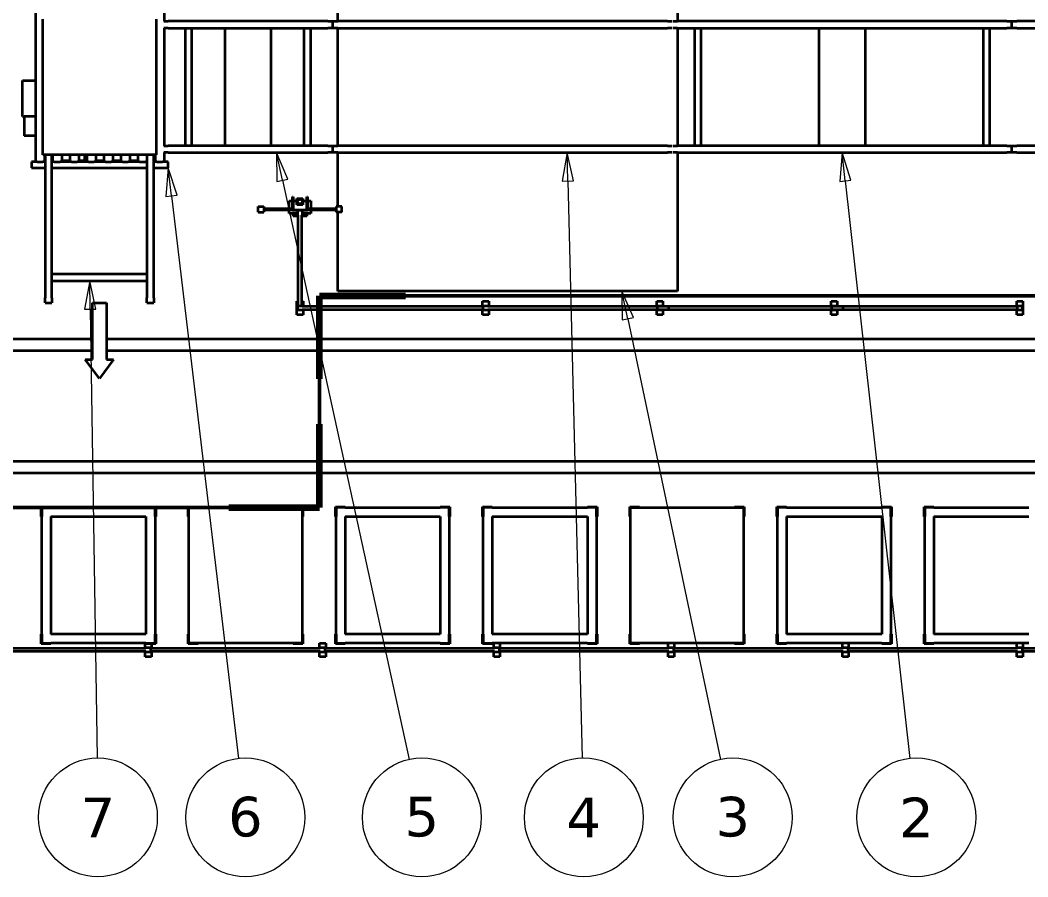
# Model space of a CAD drawing. Header units: millimetres. Extents: x 0 to 67800, y 0 to 42000.
# Drawn here: x 24985 to 33888, y 14138 to 21705 of the extents above; entities that cross this region are included whole.
import ezdxf

# ---------------------------------------------------------------- set-up
doc = ezdxf.new("R2010")
doc.units = ezdxf.units.MM
doc.header["$LTSCALE"] = 100
doc.linetypes.add('CHAIN', pattern=[0.3543, 0.2362, -0.0295, 0.0591, -0.0295])
for name, color, linetype, lineweight in [('Section Line (ISO)', 7, 'CHAIN', 50), ('Symbol (ISO)', 7, 'Continuous', 18), ('Visible (ISO)', 7, 'Continuous', 35)]:
    doc.layers.add(name, color=color, linetype=linetype, lineweight=lineweight)
doc.styles.add('Label Text (ISO)', font='verdana.ttf')

# ---------------------------------------------------------------- blocks, each defined once
blk = doc.blocks.new('2dTransSection0')
at = {"layer": 'Section Line (ISO)', "linetype": 'CHAIN', "ltscale": 32.017513}
blk.add_line((276.299, 174.019), (276.299, 192.706), dxfattribs=at)
at = {"layer": 'Section Line (ISO)', "linetype": 'Continuous', "lineweight": 100}
for p, q in [((276.299, 185.363), (276.299, 192.706)), ((276.299, 192.706), (283.904, 192.706)), ((276.299, 174.019), (276.299, 181.363)), ((268.3, 174.019), (276.299, 174.019))]:
    blk.add_line(p, q, dxfattribs=at)
at = {"layer": 'Section Line (ISO)', "linetype": 'CHAIN', "ltscale": 32.754803}
blk.add_line((276.299, 192.706), (365.14, 192.706), dxfattribs=at)
at = {"layer": 'Section Line (ISO)', "linetype": 'CHAIN', "ltscale": 33.86763}
blk.add_line((112.309, 174.019), (276.299, 174.019), dxfattribs=at)
blk = doc.blocks.new('Balloon2')
at = {"layer": 'Symbol (ISO)'}
for p, q in [((322.477, 205.354), (322.257, 202.814)), ((322.754, 202.869), (322.477, 205.354)), ((323.251, 202.925), (322.477, 205.354)), ((322.257, 202.814), (323.251, 202.925)), ((322.754, 202.869), (328.454, 151.83))]:
    blk.add_line(p, q, dxfattribs=at)
at = {"layer": 'Symbol (ISO)', "flags": 128}
blk.add_lwpolyline([(323.251, 202.925), (322.477, 205.354), (322.257, 202.814), (323.251, 202.925)], dxfattribs=at)
at = {"layer": 'Symbol (ISO)'}
blk.add_circle((329.035, 146.631), 5.25, dxfattribs=at)
blk.add_solid([(323.251, 202.925), (322.477, 205.354), (322.257, 202.814), (323.251, 202.925)], dxfattribs=at)
at = {"layer": 'Symbol (ISO)', "insert": (329.035, 146.631), "char_height": 3.5, "attachment_point": 5, "style": 'Label Text (ISO)'}
blk.add_mtext('2', dxfattribs=at)
blk = doc.blocks.new('Balloon3')
at = {"layer": 'Symbol (ISO)'}
for p, q in [((303.539, 190.682), (303.024, 193.129)), ((304.028, 190.785), (303.024, 193.129)), ((303.024, 193.129), (303.05, 190.579)), ((303.05, 190.579), (304.028, 190.785)), ((303.539, 190.682), (311.73, 151.757))]:
    blk.add_line(p, q, dxfattribs=at)
at = {"layer": 'Symbol (ISO)', "flags": 128}
blk.add_lwpolyline([(304.028, 190.785), (303.024, 193.129), (303.05, 190.579), (304.028, 190.785)], dxfattribs=at)
at = {"layer": 'Symbol (ISO)'}
blk.add_circle((312.809, 146.631), 5.25, dxfattribs=at)
blk.add_solid([(304.028, 190.785), (303.024, 193.129), (303.05, 190.579), (304.028, 190.785)], dxfattribs=at)
at = {"layer": 'Symbol (ISO)', "insert": (312.809, 146.668), "char_height": 3.5, "attachment_point": 5, "style": 'Label Text (ISO)'}
blk.add_mtext('3', dxfattribs=at)
blk = doc.blocks.new('Balloon4')
at = {"layer": 'Symbol (ISO)'}
for p, q in [((298.169, 205.354), (297.733, 202.842)), ((298.232, 202.855), (298.169, 205.354)), ((298.732, 202.867), (298.169, 205.354)), ((297.733, 202.842), (298.732, 202.867)), ((298.232, 202.855), (299.517, 151.87))]:
    blk.add_line(p, q, dxfattribs=at)
at = {"layer": 'Symbol (ISO)', "flags": 128}
blk.add_lwpolyline([(298.732, 202.867), (298.169, 205.354), (297.733, 202.842), (298.732, 202.867)], dxfattribs=at)
at = {"layer": 'Symbol (ISO)'}
blk.add_circle((299.649, 146.631), 5.25, dxfattribs=at)
blk.add_solid([(298.732, 202.867), (298.169, 205.354), (297.733, 202.842), (298.732, 202.867)], dxfattribs=at)
at = {"layer": 'Symbol (ISO)', "insert": (299.649, 146.631), "char_height": 3.5, "attachment_point": 5, "style": 'Label Text (ISO)'}
blk.add_mtext('4', dxfattribs=at)
blk = doc.blocks.new('Balloon5')
at = {"layer": 'Symbol (ISO)'}
for p, q in [((273.024, 202.912), (272.489, 205.354)), ((273.512, 203.018), (272.489, 205.354)), ((272.489, 205.354), (272.535, 202.805)), ((272.535, 202.805), (273.512, 203.018)), ((273.024, 202.912), (284.221, 151.746))]:
    blk.add_line(p, q, dxfattribs=at)
at = {"layer": 'Symbol (ISO)', "flags": 128}
blk.add_lwpolyline([(273.512, 203.018), (272.489, 205.354), (272.535, 202.805), (273.512, 203.018)], dxfattribs=at)
at = {"layer": 'Symbol (ISO)'}
blk.add_circle((285.34, 146.631), 5.25, dxfattribs=at)
blk.add_solid([(273.512, 203.018), (272.489, 205.354), (272.535, 202.805), (273.512, 203.018)], dxfattribs=at)
at = {"layer": 'Symbol (ISO)', "insert": (285.34, 146.668), "char_height": 3.5, "attachment_point": 5, "style": 'Label Text (ISO)'}
blk.add_mtext('5', dxfattribs=at)
blk = doc.blocks.new('Balloon6')
at = {"layer": 'Symbol (ISO)'}
for p, q in [((262.922, 204.019), (262.721, 201.477)), ((263.217, 201.536), (262.922, 204.019)), ((263.714, 201.595), (262.922, 204.019)), ((262.721, 201.477), (263.714, 201.595)), ((263.217, 201.536), (269.134, 151.827))]:
    blk.add_line(p, q, dxfattribs=at)
at = {"layer": 'Symbol (ISO)', "flags": 128}
blk.add_lwpolyline([(263.714, 201.595), (262.922, 204.019), (262.721, 201.477), (263.714, 201.595)], dxfattribs=at)
at = {"layer": 'Symbol (ISO)'}
blk.add_circle((269.753, 146.631), 5.25, dxfattribs=at)
blk.add_solid([(263.714, 201.595), (262.922, 204.019), (262.721, 201.477), (263.714, 201.595)], dxfattribs=at)
at = {"layer": 'Symbol (ISO)', "insert": (269.753, 146.668), "char_height": 3.5, "attachment_point": 5, "style": 'Label Text (ISO)'}
blk.add_mtext('6', dxfattribs=at)
blk = doc.blocks.new('Balloon7')
at = {"layer": 'Symbol (ISO)'}
for p, q in [((256.008, 194.024), (255.545, 191.516)), ((256.045, 191.524), (256.008, 194.024)), ((256.545, 191.532), (256.008, 194.024)), ((255.545, 191.516), (256.545, 191.532)), ((256.045, 191.524), (256.642, 151.874))]:
    blk.add_line(p, q, dxfattribs=at)
at = {"layer": 'Symbol (ISO)', "flags": 128}
blk.add_lwpolyline([(256.545, 191.532), (256.008, 194.024), (255.545, 191.516), (256.545, 191.532)], dxfattribs=at)
at = {"layer": 'Symbol (ISO)'}
blk.add_circle((256.721, 146.631), 5.25, dxfattribs=at)
blk.add_solid([(256.545, 191.532), (256.008, 194.024), (255.545, 191.516), (256.545, 191.532)], dxfattribs=at)
at = {"layer": 'Symbol (ISO)', "insert": (256.721, 146.631), "char_height": 3.5, "attachment_point": 5, "style": 'Label Text (ISO)'}
blk.add_mtext('7', dxfattribs=at)

msp = doc.modelspace()

# ---------------------------------------------------------------- linework, layer by layer
at = {"layer": 'Visible (ISO)'}
for p, q in [((30792.19, 22919.37), (30792.19, 21695.37)), ((27792.19, 21695.37), (27792.19, 21885.87)), ((25121.19, 21776.87), (25121.19, 20453.87)), ((26256.79, 21776.87), (26256.79, 21695.37)), ((25185.79, 20515.37), (25185.79, 21715.38)), ((26185.79, 21715.38), (26185.79, 20515.37)), ((26253.1, 21695.37), (26292.19, 21695.37)), ((26292.19, 21635.37), (26253.1, 21635.37)), ((26256.79, 21635.37), (26256.79, 20595.37)), ((27703.19, 21695.37), (26292.19, 21695.37)), ((26292.19, 21635.37), (27703.19, 21635.37)), ((26442.69, 21635.37), (26442.69, 20595.37)), ((26502.69, 20595.37), (26502.69, 21635.37)), ((26792.69, 21635.37), (26792.69, 20595.37)), ((27202.69, 20595.37), (27202.69, 21635.37)), ((27492.69, 21635.37), (27492.69, 20595.37)), ((27552.69, 20595.37), (27552.69, 21635.37)), ((27703.19, 21695.37), (27747.69, 21695.37)), ((27747.69, 21635.37), (27703.19, 21635.37)), ((27747.69, 21635.37), (27747.69, 21695.37)), ((27747.69, 21695.37), (27792.19, 21695.37)), ((27747.69, 21635.37), (27747.69, 21695.37)), ((27792.19, 21635.37), (27747.69, 21635.37)), ((30703.19, 21695.37), (27792.19, 21695.37)), ((27792.19, 20595.37), (27792.19, 21635.37)), ((27792.19, 21635.37), (30703.19, 21635.37)), ((30703.19, 21695.37), (30743.19, 21695.37)), ((30743.19, 21635.37), (30703.19, 21635.37)), ((30752.19, 21695.37), (30792.19, 21695.37)), ((30792.19, 21635.37), (30752.19, 21635.37)), ((33703.19, 21695.37), (30792.19, 21695.37)), ((30792.19, 21635.37), (30792.19, 20595.37)), ((30792.19, 21635.37), (33703.19, 21635.37)), ((30942.69, 21635.37), (30942.69, 20595.37)), ((31002.69, 20595.37), (31002.69, 21635.37)), ((32042.69, 21635.37), (32042.69, 20595.37)), ((32452.69, 20595.37), (32452.69, 21635.37)), ((33492.69, 21635.37), (33492.69, 20595.37)), ((33552.69, 20595.37), (33552.69, 21635.37)), ((33703.19, 21695.37), (33747.69, 21695.37)), ((33747.69, 21635.37), (33703.19, 21635.37)), ((33747.69, 21635.37), (33747.69, 21695.37)), ((33747.69, 21695.37), (33792.19, 21695.37)), ((33747.69, 21635.37), (33747.69, 21695.37)), ((33792.19, 21635.37), (33747.69, 21635.37)), ((35703.19, 21695.37), (33792.19, 21695.37)), ((33792.19, 21635.37), (35703.19, 21635.37)), ((25005.79, 21172.37), (25121.19, 21172.37)), ((25005.79, 20853.37), (25005.79, 21172.37)), ((25005.79, 20853.37), (25020.79, 20853.37)), ((25121.19, 20853.37), (25020.79, 20853.37)), ((25020.79, 20853.37), (25020.79, 20682.37)), ((25121.19, 20682.37), (25020.79, 20682.37)), ((26253.1, 20595.37), (26292.19, 20595.37)), ((27703.19, 20595.37), (26292.19, 20595.37)), ((27703.19, 20595.37), (27747.69, 20595.37)), ((27747.69, 20535.37), (27747.69, 20595.37)), ((27747.69, 20595.37), (27792.19, 20595.37)), ((27747.69, 20535.37), (27747.69, 20595.37)), ((30703.19, 20595.37), (27792.19, 20595.37)), ((30703.19, 20595.37), (30743.19, 20595.37)), ((30752.19, 20595.37), (30792.19, 20595.37)), ((33703.19, 20595.37), (30792.19, 20595.37)), ((33703.19, 20595.37), (33747.69, 20595.37)), ((33747.69, 20535.37), (33747.69, 20595.37)), ((33747.69, 20595.37), (33792.19, 20595.37)), ((33747.69, 20535.37), (33747.69, 20595.37)), ((35703.19, 20595.37), (33792.19, 20595.37)), ((26185.79, 20515.37), (25185.79, 20515.37)), ((25201.19, 20515.37), (25201.19, 20453.87)), ((25205.79, 20515.37), (25205.79, 19251.87)), ((25265.79, 19251.87), (25265.79, 20515.37)), ((25271.99, 20515.37), (25271.99, 20453.87)), ((25351.99, 20515.37), (25351.99, 20453.87)), ((25422.79, 20515.37), (25422.79, 20453.87)), ((25502.79, 20515.37), (25502.79, 20453.87)), ((25555.79, 20462.37), (25555.79, 20515.37)), ((25573.59, 20515.37), (25573.59, 20453.87)), ((25653.59, 20515.37), (25653.59, 20453.87)), ((25724.39, 20515.37), (25724.39, 20453.87)), ((25804.39, 20515.37), (25804.39, 20453.87)), ((25875.19, 20515.37), (25875.19, 20453.87)), ((25955.19, 20515.37), (25955.19, 20453.87)), ((26025.99, 20515.37), (26025.99, 20453.87)), ((26105.79, 20515.37), (26105.79, 19251.87)), ((26165.79, 19251.87), (26165.79, 20515.37)), ((26176.79, 20515.37), (26176.79, 20453.87)), ((26292.19, 20535.37), (26253.1, 20535.37)), ((26256.79, 20535.37), (26256.79, 20453.87)), ((26292.19, 20535.37), (27703.19, 20535.37)), ((27747.69, 20535.37), (27703.19, 20535.37)), ((27792.19, 20535.37), (27747.69, 20535.37)), ((27792.19, 20059.87), (27792.19, 20535.37)), ((27792.19, 20535.37), (30703.19, 20535.37)), ((30743.19, 20535.37), (30703.19, 20535.37)), ((30792.19, 20535.37), (30752.19, 20535.37)), ((30792.19, 20535.37), (30792.19, 19312.87)), ((30792.19, 20535.37), (33703.19, 20535.37)), ((33747.69, 20535.37), (33703.19, 20535.37)), ((33792.19, 20535.37), (33747.69, 20535.37)), ((33792.19, 20535.37), (35703.19, 20535.37)), ((25135.91, 20453.87), (25085.79, 20453.87)), ((25085.79, 20453.87), (25085.79, 20401.87)), ((25085.79, 20401.87), (25205.79, 20401.87)), ((25135.91, 20453.87), (25186.46, 20453.87)), ((25205.79, 20453.87), (25186.46, 20453.87)), ((25271.99, 20462.37), (25265.79, 20462.37)), ((25286.71, 20453.87), (25265.79, 20453.87)), ((25265.79, 20401.87), (26105.79, 20401.87)), ((25286.71, 20453.87), (25337.26, 20453.87)), ((25437.51, 20453.87), (25337.26, 20453.87)), ((25422.79, 20462.37), (25351.99, 20462.37)), ((25437.51, 20453.87), (25488.06, 20453.87)), ((25588.31, 20453.87), (25488.06, 20453.87)), ((25573.59, 20462.37), (25502.79, 20462.37)), ((25588.31, 20453.87), (25638.86, 20453.87)), ((25739.11, 20453.87), (25638.86, 20453.87)), ((25724.39, 20462.37), (25653.59, 20462.37)), ((25739.11, 20453.87), (25789.66, 20453.87)), ((25889.91, 20453.87), (25789.66, 20453.87)), ((25875.19, 20462.37), (25804.39, 20462.37)), ((25889.91, 20453.87), (25940.46, 20453.87)), ((26040.71, 20453.87), (25940.46, 20453.87)), ((26025.99, 20462.37), (25955.19, 20462.37)), ((26040.71, 20453.87), (26091.26, 20453.87)), ((26105.79, 20453.87), (26091.26, 20453.87)), ((26191.51, 20453.87), (26165.79, 20453.87)), ((26165.79, 20401.87), (26292.19, 20401.87)), ((26191.51, 20453.87), (26242.06, 20453.87)), ((26292.19, 20453.87), (26242.06, 20453.87)), ((26292.19, 20401.87), (26292.19, 20453.87)), ((27390.99, 20022.87), (27390.99, 20144.87)), ((27390.99, 20144.87), (27396.99, 20144.87)), ((27396.99, 20144.87), (27396.99, 20028.87)), ((27430.99, 20130.87), (27482.99, 20130.87)), ((27430.99, 20074.87), (27430.99, 20130.87)), ((27482.99, 20130.87), (27482.99, 20074.87)), ((27516.99, 20028.87), (27516.99, 20144.87)), ((27516.99, 20144.87), (27522.99, 20144.87)), ((27522.99, 20144.87), (27522.99, 20022.87)), ((27087.99, 20059.87), (27137.99, 20059.87)), ((27087.99, 20009.87), (27087.99, 20059.87)), ((27137.99, 20059.87), (27137.99, 20009.87)), ((27137.99, 20040.87), (27390.99, 20040.87)), ((27361.99, 20108.87), (27390.99, 20108.87)), ((27361.99, 20040.87), (27361.99, 20108.87)), ((27396.99, 20108.87), (27430.99, 20108.87)), ((27482.99, 20074.87), (27430.99, 20074.87)), ((27482.99, 20108.87), (27516.99, 20108.87)), ((27522.99, 20108.87), (27551.99, 20108.87)), ((27522.99, 20040.87), (27775.99, 20040.87)), ((27551.99, 20108.87), (27551.99, 20040.87)), ((27825.99, 20059.87), (27775.99, 20059.87)), ((27775.99, 20059.87), (27775.99, 20009.87)), ((27825.99, 20009.87), (27825.99, 20059.87)), ((27087.99, 20009.87), (27137.99, 20009.87)), ((27137.99, 20028.87), (27390.99, 20028.87)), ((27361.99, 19998.87), (27361.99, 20028.87)), ((27436.99, 19998.87), (27361.99, 19998.87)), ((27522.99, 20022.87), (27390.99, 20022.87)), ((27396.99, 20028.87), (27516.99, 20028.87)), ((27396.99, 19975.37), (27396.99, 19998.87)), ((27441.99, 19975.37), (27396.99, 19975.37)), ((27436.99, 19982.87), (27436.99, 20022.87)), ((27441.99, 19982.87), (27436.99, 19982.87)), ((27441.99, 19182.87), (27441.99, 19982.87)), ((27471.99, 19982.87), (27471.99, 19182.87)), ((27476.99, 19982.87), (27471.99, 19982.87)), ((27516.99, 19975.37), (27471.99, 19975.37)), ((27476.99, 20022.87), (27476.99, 19982.87)), ((27551.99, 19998.87), (27476.99, 19998.87)), ((27516.99, 19998.87), (27516.99, 19975.37)), ((27522.99, 20028.87), (27775.99, 20028.87)), ((27551.99, 20028.87), (27551.99, 19998.87)), ((27825.99, 20009.87), (27775.99, 20009.87)), ((27792.19, 19312.87), (27792.19, 20009.87)), ((26105.79, 19462.37), (25265.79, 19462.37)), ((25265.79, 19402.37), (26105.79, 19402.37)), ((25205.79, 19207.37), (25205.79, 19251.87)), ((25265.79, 19251.87), (25265.79, 19207.37)), ((26105.79, 19207.37), (26105.79, 19251.87)), ((26165.79, 19251.87), (26165.79, 19207.37)), ((30792.19, 19312.87), (27792.19, 19312.87)), ((25205.79, 19207.37), (25265.79, 19207.37)), ((25623.29, 18707.37), (25623.29, 19207.37)), ((25623.29, 19207.37), (25748.29, 19207.37)), ((25748.29, 19207.37), (25748.29, 18707.37)), ((26105.79, 19207.37), (26165.79, 19207.37)), ((27429.49, 19102.87), (27429.49, 19222.87)), ((27429.49, 19222.87), (27441.99, 19222.87)), ((27436.99, 19182.87), (27476.99, 19182.87)), ((27436.99, 19142.87), (27436.99, 19182.87)), ((27476.99, 19142.87), (27436.99, 19142.87)), ((27441.99, 19182.87), (27471.99, 19182.87)), ((27471.99, 19222.87), (27484.49, 19222.87)), ((27476.99, 19182.87), (27476.99, 19177.87)), ((27476.99, 19177.87), (29076.99, 19177.87)), ((27476.99, 19147.87), (27476.99, 19142.87)), ((29076.99, 19147.87), (27476.99, 19147.87)), ((27484.49, 19222.87), (27484.49, 19177.87)), ((27484.49, 19147.87), (27484.49, 19102.87)), ((29069.49, 19177.87), (29069.49, 19222.87)), ((29069.49, 19222.87), (29124.49, 19222.87)), ((29069.49, 19102.87), (29069.49, 19147.87)), ((29076.99, 19182.87), (29116.99, 19182.87)), ((29076.99, 19142.87), (29076.99, 19182.87)), ((29076.99, 19147.87), (29076.99, 19177.87)), ((29116.99, 19142.87), (29076.99, 19142.87)), ((29116.99, 19182.87), (29116.99, 19177.87)), ((29116.99, 19177.87), (30716.99, 19177.87)), ((29116.99, 19147.87), (29116.99, 19142.87)), ((30716.99, 19147.87), (29116.99, 19147.87)), ((29124.49, 19222.87), (29124.49, 19177.87)), ((29124.49, 19147.87), (29124.49, 19102.87)), ((30609.49, 19177.87), (30609.49, 19222.87)), ((30609.49, 19222.87), (30664.49, 19222.87)), ((30609.49, 19102.87), (30609.49, 19147.87)), ((30616.99, 19182.87), (30656.99, 19182.87)), ((30616.99, 19142.87), (30616.99, 19182.87)), ((30656.99, 19142.87), (30616.99, 19142.87)), ((30656.99, 19182.87), (30656.99, 19177.87)), ((30656.99, 19177.87), (32256.99, 19177.87)), ((30656.99, 19147.87), (30656.99, 19142.87)), ((32256.99, 19147.87), (30656.99, 19147.87)), ((30664.49, 19222.87), (30664.49, 19177.87)), ((30664.49, 19147.87), (30664.49, 19102.87)), ((30716.99, 19147.87), (30716.99, 19177.87)), ((32149.49, 19177.87), (32149.49, 19222.87)), ((32149.49, 19222.87), (32204.49, 19222.87)), ((32149.49, 19102.87), (32149.49, 19147.87)), ((32156.99, 19182.87), (32196.99, 19182.87)), ((32156.99, 19142.87), (32156.99, 19182.87)), ((32196.99, 19142.87), (32156.99, 19142.87)), ((32196.99, 19182.87), (32196.99, 19177.87)), ((32196.99, 19177.87), (33796.99, 19177.87)), ((32196.99, 19147.87), (32196.99, 19142.87)), ((33796.99, 19147.87), (32196.99, 19147.87)), ((32204.49, 19222.87), (32204.49, 19177.87)), ((32204.49, 19147.87), (32204.49, 19102.87)), ((32256.99, 19147.87), (32256.99, 19177.87)), ((33789.49, 19222.87), (33844.49, 19222.87)), ((33789.49, 19177.87), (33789.49, 19222.87)), ((33789.49, 19102.87), (33789.49, 19147.87)), ((33796.99, 19182.87), (33836.99, 19182.87)), ((33796.99, 19142.87), (33796.99, 19182.87)), ((33796.99, 19147.87), (33796.99, 19177.87)), ((33836.99, 19142.87), (33796.99, 19142.87)), ((33836.99, 19182.87), (33836.99, 19142.87)), ((33844.49, 19222.87), (33844.49, 19102.87)), ((27484.49, 19102.87), (27429.49, 19102.87)), ((29124.49, 19102.87), (29069.49, 19102.87)), ((30664.49, 19102.87), (30609.49, 19102.87)), ((32204.49, 19102.87), (32149.49, 19102.87)), ((33844.49, 19102.87), (33789.49, 19102.87)), ((25623.29, 18887.27), (24248.29, 18887.27)), ((34114.63, 18887.27), (25748.29, 18887.27)), ((24248.29, 18787.27), (25623.29, 18787.27)), ((25748.29, 18787.27), (33949.72, 18787.27)), ((25560.79, 18707.37), (25623.29, 18707.37)), ((25685.79, 18540.71), (25560.79, 18707.37)), ((25810.79, 18707.37), (25685.79, 18540.71)), ((25748.29, 18707.37), (25810.79, 18707.37)), ((34636.99, 17807.27), (22100.89, 17807.27)), ((22100.89, 17707.27), (34636.99, 17707.27)), ((25170.78, 17321.87), (25170.78, 17407.87)), ((25170.78, 17407.87), (25256.78, 17407.87)), ((25176.78, 17401.87), (25176.78, 17321.87)), ((25256.78, 17401.87), (25176.78, 17401.87)), ((25256.78, 17407.87), (25256.78, 17401.87)), ((25256.78, 17401.87), (26096.78, 17401.87)), ((26096.78, 17401.87), (26096.78, 17407.87)), ((26096.78, 17407.87), (26182.78, 17407.87)), ((26176.78, 17401.87), (26096.78, 17401.87)), ((26176.78, 17321.87), (26176.78, 17401.87)), ((26182.78, 17407.87), (26182.78, 17321.87)), ((26470.78, 17321.87), (26470.78, 17407.87)), ((26470.78, 17407.87), (26556.78, 17407.87)), ((26476.78, 17401.88), (27476.78, 17401.88)), ((26476.78, 16201.87), (26476.78, 17401.88)), ((26556.78, 17407.87), (26556.78, 17401.88)), ((27396.78, 17401.88), (27396.78, 17407.87)), ((27396.78, 17407.87), (27482.78, 17407.87)), ((27476.78, 17401.88), (27476.78, 16201.87)), ((27482.78, 17407.87), (27482.78, 17321.87)), ((27770.78, 17321.87), (27770.78, 17407.87)), ((27770.78, 17407.87), (27856.78, 17407.87)), ((27776.78, 17401.87), (27776.78, 17321.87)), ((27856.78, 17401.87), (27776.78, 17401.87)), ((27856.78, 17407.87), (27856.78, 17401.87)), ((27856.78, 17401.87), (28696.78, 17401.87)), ((28696.78, 17401.87), (28696.78, 17407.87)), ((28696.78, 17407.87), (28782.78, 17407.87)), ((28776.78, 17401.87), (28696.78, 17401.87)), ((28776.78, 17321.87), (28776.78, 17401.87)), ((28782.78, 17407.87), (28782.78, 17321.87)), ((29070.78, 17321.87), (29070.78, 17407.87)), ((29070.78, 17407.87), (29156.78, 17407.87)), ((29076.78, 17401.87), (29076.78, 17321.87)), ((29156.78, 17401.87), (29076.78, 17401.87)), ((29156.78, 17407.87), (29156.78, 17401.87)), ((29156.78, 17401.87), (29996.78, 17401.87)), ((29996.78, 17401.87), (29996.78, 17407.87)), ((29996.78, 17407.87), (30082.78, 17407.87)), ((30076.78, 17401.87), (29996.78, 17401.87)), ((30076.78, 17321.87), (30076.78, 17401.87)), ((30082.78, 17407.87), (30082.78, 17321.87)), ((30370.78, 17321.87), (30370.78, 17407.87)), ((30370.78, 17407.87), (30456.78, 17407.87)), ((30376.78, 17401.88), (31376.78, 17401.88)), ((30376.78, 16201.87), (30376.78, 17401.88)), ((30456.78, 17407.87), (30456.78, 17401.88)), ((31296.78, 17401.88), (31296.78, 17407.87)), ((31296.78, 17407.87), (31382.78, 17407.87)), ((31376.78, 17401.88), (31376.78, 16201.87)), ((31382.78, 17407.87), (31382.78, 17321.87)), ((31670.78, 17321.87), (31670.78, 17407.87)), ((31670.78, 17407.87), (31756.78, 17407.87)), ((31676.78, 17401.87), (31676.78, 17321.87)), ((31756.78, 17401.87), (31676.78, 17401.87)), ((31756.78, 17407.87), (31756.78, 17401.87)), ((31756.78, 17401.87), (32596.78, 17401.87)), ((32596.78, 17401.87), (32596.78, 17407.87)), ((32596.78, 17407.87), (32682.78, 17407.87)), ((32676.78, 17401.87), (32596.78, 17401.87)), ((32676.78, 17321.87), (32676.78, 17401.87)), ((32682.78, 17407.87), (32682.78, 17321.87)), ((32970.78, 17321.87), (32970.78, 17407.87)), ((32970.78, 17407.87), (33056.78, 17407.87)), ((32976.78, 17401.87), (32976.78, 17321.87)), ((33056.78, 17401.87), (32976.78, 17401.87)), ((33056.78, 17407.87), (33056.78, 17401.87)), ((33056.78, 17401.87), (33896.78, 17401.87)), ((25176.78, 17321.87), (25170.78, 17321.87)), ((25176.78, 16281.87), (25176.78, 17321.87)), ((25256.78, 17321.87), (25256.78, 16281.87)), ((25256.78, 17321.87), (26096.78, 17321.87)), ((26096.78, 17321.87), (26096.78, 16281.87)), ((26182.78, 17321.87), (26176.78, 17321.87)), ((26176.78, 17321.87), (26176.78, 16281.87)), ((26476.78, 17321.87), (26470.78, 17321.87)), ((27482.78, 17321.87), (27476.78, 17321.87)), ((27776.78, 17321.87), (27770.78, 17321.87)), ((27776.78, 16281.87), (27776.78, 17321.87)), ((27856.78, 17321.87), (27856.78, 16281.87)), ((27856.78, 17321.87), (28696.78, 17321.87)), ((28696.78, 17321.87), (28696.78, 16281.87)), ((28782.78, 17321.87), (28776.78, 17321.87)), ((28776.78, 17321.87), (28776.78, 16281.87)), ((29076.78, 17321.87), (29070.78, 17321.87)), ((29076.78, 16281.87), (29076.78, 17321.87)), ((29156.78, 17321.87), (29156.78, 16281.87)), ((29156.78, 17321.87), (29996.78, 17321.87)), ((29996.78, 17321.87), (29996.78, 16281.87)), ((30082.78, 17321.87), (30076.78, 17321.87)), ((30076.78, 17321.87), (30076.78, 16281.87)), ((30376.78, 17321.87), (30370.78, 17321.87)), ((31382.78, 17321.87), (31376.78, 17321.87)), ((31676.78, 17321.87), (31670.78, 17321.87)), ((31676.78, 16281.87), (31676.78, 17321.87)), ((31756.78, 17321.87), (31756.78, 16281.87)), ((31756.78, 17321.87), (32596.78, 17321.87)), ((32596.78, 17321.87), (32596.78, 16281.87)), ((32682.78, 17321.87), (32676.78, 17321.87)), ((32676.78, 17321.87), (32676.78, 16281.87)), ((32976.78, 17321.87), (32970.78, 17321.87)), ((32976.78, 16281.87), (32976.78, 17321.87)), ((33056.78, 17321.87), (33056.78, 16281.87)), ((33056.78, 17321.87), (33896.78, 17321.87)), ((25170.78, 16195.87), (25170.78, 16281.87)), ((25170.78, 16281.87), (25176.78, 16281.87)), ((25176.78, 16281.87), (25176.78, 16201.87)), ((26096.78, 16281.87), (25256.78, 16281.87)), ((26176.78, 16201.87), (26176.78, 16281.87)), ((26176.78, 16281.87), (26182.78, 16281.87)), ((26182.78, 16281.87), (26182.78, 16195.87)), ((26470.78, 16195.87), (26470.78, 16281.87)), ((26470.78, 16281.87), (26476.78, 16281.87)), ((27476.78, 16281.87), (27482.78, 16281.87)), ((27482.78, 16281.87), (27482.78, 16195.87)), ((27770.78, 16195.87), (27770.78, 16281.87)), ((27770.78, 16281.87), (27776.78, 16281.87)), ((27776.78, 16281.87), (27776.78, 16201.87)), ((28696.78, 16281.87), (27856.78, 16281.87)), ((28776.78, 16201.87), (28776.78, 16281.87)), ((28776.78, 16281.87), (28782.78, 16281.87)), ((28782.78, 16281.87), (28782.78, 16195.87)), ((29070.78, 16195.87), (29070.78, 16281.87)), ((29070.78, 16281.87), (29076.78, 16281.87)), ((29076.78, 16281.87), (29076.78, 16201.87)), ((29996.78, 16281.87), (29156.78, 16281.87)), ((30076.78, 16201.87), (30076.78, 16281.87)), ((30076.78, 16281.87), (30082.78, 16281.87)), ((30082.78, 16281.87), (30082.78, 16195.87)), ((30370.78, 16195.87), (30370.78, 16281.87)), ((30370.78, 16281.87), (30376.78, 16281.87)), ((31376.78, 16281.87), (31382.78, 16281.87)), ((31382.78, 16281.87), (31382.78, 16195.87)), ((31670.78, 16195.87), (31670.78, 16281.87)), ((31670.78, 16281.87), (31676.78, 16281.87)), ((31676.78, 16281.87), (31676.78, 16201.87)), ((32596.78, 16281.87), (31756.78, 16281.87)), ((32676.78, 16201.87), (32676.78, 16281.87)), ((32676.78, 16281.87), (32682.78, 16281.87)), ((32682.78, 16281.87), (32682.78, 16195.87)), ((32970.78, 16195.87), (32970.78, 16281.87)), ((32970.78, 16281.87), (32976.78, 16281.87)), ((32976.78, 16281.87), (32976.78, 16201.87)), ((33896.78, 16281.87), (33056.78, 16281.87)), ((24596.99, 16157.87), (26096.99, 16157.87)), ((26096.99, 16127.87), (24596.99, 16127.87)), ((25256.78, 16195.87), (25170.78, 16195.87)), ((25176.78, 16201.87), (25256.78, 16201.87)), ((25256.78, 16201.87), (25256.78, 16195.87)), ((26096.78, 16201.87), (25256.78, 16201.87)), ((26089.49, 16157.87), (26089.49, 16201.87)), ((26089.49, 16082.87), (26089.49, 16127.87)), ((26096.78, 16195.87), (26096.78, 16201.87)), ((26096.78, 16201.87), (26176.78, 16201.87)), ((26182.78, 16195.87), (26096.78, 16195.87)), ((26096.99, 16162.87), (26136.99, 16162.87)), ((26096.99, 16157.87), (26096.99, 16162.87)), ((26096.99, 16122.87), (26096.99, 16127.87)), ((26136.99, 16122.87), (26096.99, 16122.87)), ((26136.99, 16162.87), (26136.99, 16122.87)), ((26136.99, 16157.87), (26136.99, 16127.87)), ((26136.99, 16157.87), (27636.99, 16157.87)), ((27636.99, 16127.87), (26136.99, 16127.87)), ((26144.49, 16195.87), (26144.49, 16157.87)), ((26144.49, 16127.87), (26144.49, 16082.87)), ((26556.78, 16195.87), (26470.78, 16195.87)), ((27476.78, 16201.87), (26476.78, 16201.87)), ((26556.78, 16201.87), (26556.78, 16195.87)), ((27396.78, 16195.87), (27396.78, 16201.87)), ((27482.78, 16195.87), (27396.78, 16195.87)), ((27629.49, 16157.87), (27629.49, 16202.87)), ((27629.49, 16202.87), (27684.49, 16202.87)), ((27629.49, 16082.87), (27629.49, 16127.87)), ((27636.99, 16162.87), (27676.99, 16162.87)), ((27636.99, 16157.87), (27636.99, 16162.87)), ((27636.99, 16122.87), (27636.99, 16127.87)), ((27676.99, 16122.87), (27636.99, 16122.87)), ((27676.99, 16162.87), (27676.99, 16122.87)), ((27676.99, 16157.87), (27676.99, 16127.87)), ((27676.99, 16157.87), (29176.99, 16157.87)), ((29176.99, 16127.87), (27676.99, 16127.87)), ((27684.49, 16202.87), (27684.49, 16157.87)), ((27684.49, 16127.87), (27684.49, 16082.87)), ((27856.78, 16195.87), (27770.78, 16195.87)), ((27776.78, 16201.87), (27856.78, 16201.87)), ((27856.78, 16201.87), (27856.78, 16195.87)), ((28696.78, 16201.87), (27856.78, 16201.87)), ((28696.78, 16195.87), (28696.78, 16201.87)), ((28696.78, 16201.87), (28776.78, 16201.87)), ((28782.78, 16195.87), (28696.78, 16195.87)), ((29156.78, 16195.87), (29070.78, 16195.87)), ((29076.78, 16201.87), (29156.78, 16201.87)), ((29156.78, 16201.87), (29156.78, 16195.87)), ((29996.78, 16201.87), (29156.78, 16201.87)), ((29169.49, 16157.87), (29169.49, 16201.87)), ((29169.49, 16082.87), (29169.49, 16127.87)), ((29176.99, 16162.87), (29216.99, 16162.87)), ((29176.99, 16157.87), (29176.99, 16162.87)), ((29176.99, 16122.87), (29176.99, 16127.87)), ((29216.99, 16122.87), (29176.99, 16122.87)), ((29216.99, 16162.87), (29216.99, 16122.87)), ((29216.99, 16157.87), (29216.99, 16127.87)), ((29216.99, 16157.87), (30716.99, 16157.87)), ((30716.99, 16127.87), (29216.99, 16127.87)), ((29224.49, 16201.87), (29224.49, 16157.87)), ((29224.49, 16127.87), (29224.49, 16082.87)), ((29996.78, 16195.87), (29996.78, 16201.87)), ((29996.78, 16201.87), (30076.78, 16201.87)), ((30082.78, 16195.87), (29996.78, 16195.87)), ((30456.78, 16195.87), (30370.78, 16195.87)), ((31376.78, 16201.87), (30376.78, 16201.87)), ((30456.78, 16201.87), (30456.78, 16195.87)), ((30709.49, 16157.87), (30709.49, 16201.87)), ((30709.49, 16082.87), (30709.49, 16127.87)), ((30716.99, 16162.87), (30756.99, 16162.87)), ((30716.99, 16157.87), (30716.99, 16162.87)), ((30716.99, 16122.87), (30716.99, 16127.87)), ((30756.99, 16122.87), (30716.99, 16122.87)), ((30756.99, 16162.87), (30756.99, 16122.87)), ((30756.99, 16157.87), (30756.99, 16127.87)), ((30756.99, 16157.87), (32256.99, 16157.87)), ((32256.99, 16127.87), (30756.99, 16127.87)), ((30764.49, 16201.87), (30764.49, 16157.87)), ((30764.49, 16127.87), (30764.49, 16082.87)), ((31296.78, 16195.87), (31296.78, 16201.87)), ((31382.78, 16195.87), (31296.78, 16195.87)), ((31756.78, 16195.87), (31670.78, 16195.87)), ((31676.78, 16201.87), (31756.78, 16201.87)), ((31756.78, 16201.87), (31756.78, 16195.87)), ((32596.78, 16201.87), (31756.78, 16201.87)), ((32249.49, 16157.87), (32249.49, 16201.87)), ((32249.49, 16082.87), (32249.49, 16127.87)), ((32256.99, 16162.87), (32296.99, 16162.87)), ((32256.99, 16157.87), (32256.99, 16162.87)), ((32256.99, 16122.87), (32256.99, 16127.87)), ((32296.99, 16122.87), (32256.99, 16122.87)), ((32296.99, 16162.87), (32296.99, 16122.87)), ((32296.99, 16157.87), (32296.99, 16127.87)), ((32296.99, 16157.87), (33796.99, 16157.87)), ((33796.99, 16127.87), (32296.99, 16127.87)), ((32304.49, 16201.87), (32304.49, 16157.87)), ((32304.49, 16127.87), (32304.49, 16082.87)), ((32596.78, 16195.87), (32596.78, 16201.87)), ((32596.78, 16201.87), (32676.78, 16201.87)), ((32682.78, 16195.87), (32596.78, 16195.87)), ((33056.78, 16195.87), (32970.78, 16195.87)), ((32976.78, 16201.87), (33056.78, 16201.87)), ((33056.78, 16201.87), (33056.78, 16195.87)), ((33896.78, 16201.87), (33056.78, 16201.87)), ((33789.49, 16157.87), (33789.49, 16201.87)), ((33789.49, 16082.87), (33789.49, 16127.87)), ((33796.99, 16162.87), (33836.99, 16162.87)), ((33796.99, 16157.87), (33796.99, 16162.87)), ((33796.99, 16122.87), (33796.99, 16127.87)), ((33836.99, 16122.87), (33796.99, 16122.87)), ((33836.99, 16162.87), (33836.99, 16122.87)), ((33836.99, 16157.87), (33836.99, 16127.87)), ((33836.99, 16157.87), (34636.99, 16157.87)), ((34636.99, 16127.87), (33836.99, 16127.87)), ((33844.49, 16201.87), (33844.49, 16157.87)), ((33844.49, 16127.87), (33844.49, 16082.87)), ((26144.49, 16082.87), (26089.49, 16082.87)), ((27684.49, 16082.87), (27629.49, 16082.87)), ((29224.49, 16082.87), (29169.49, 16082.87)), ((30764.49, 16082.87), (30709.49, 16082.87)), ((32304.49, 16082.87), (32249.49, 16082.87)), ((33844.49, 16082.87), (33789.49, 16082.87))]:
    msp.add_line(p, q, dxfattribs=at)
msp.add_circle((27456.99, 20102.87), 21, dxfattribs=at)

# ---------------------------------------------------------------- block references
at = {"layer": 'Section Line (ISO)', "xscale": 100, "yscale": 100, "zscale": 100}
msp.add_blockref('2dTransSection0', (0, 0), dxfattribs=at)
at = {"layer": 'Symbol (ISO)', "xscale": 100, "yscale": 100, "zscale": 100}
for name in ['Balloon5', 'Balloon4', 'Balloon2', 'Balloon6', 'Balloon7', 'Balloon3']:
    msp.add_blockref(name, (0, 0), dxfattribs=at)

doc.saveas('drawing.dxf')
